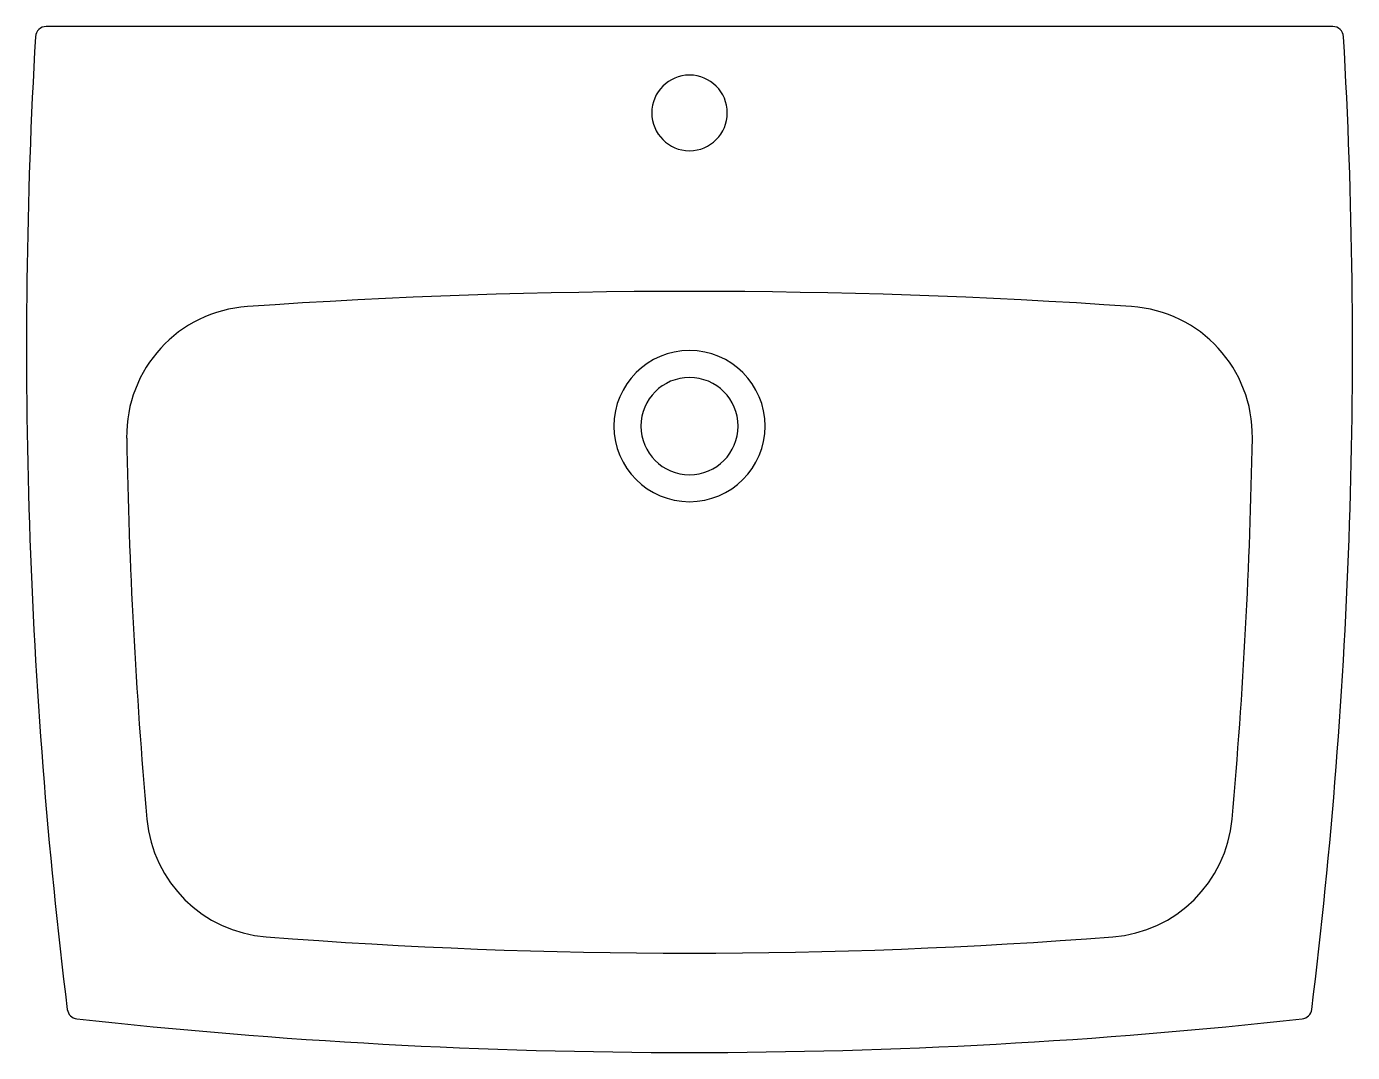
# Model space of a CAD drawing. Extents: x 1990 to 2604, y 1331 to 1806.
import ezdxf

# ---------------------------------------------------------------- set-up
doc = ezdxf.new("R2010")
doc.units = 0
doc.header["$LTSCALE"] = 50
doc.layers.add('FINA', color=6, linetype='CONTINUOUS')
doc.layers.add('GROSSA', color=3, linetype='CONTINUOUS')

msp = doc.modelspace()

# ---------------------------------------------------------------- linework, layer by layer
at = {"layer": 'FINA', "color": 0, "linetype": 'CONTINUOUS'}
for start, end in [(90, 270), (270, 90)]:
    msp.add_arc((2297.08, 1621.34), 35, start, end, dxfattribs=at)
at = {"layer": 'GROSSA', "color": 0, "linetype": 'CONTINUOUS'}
msp.add_line((2594.86, 1806.34), (1999.29, 1806.34), dxfattribs=at)
for centre, radius, start, end in [((1999.29, 1801.34), 5, 89.99962, 176.71646), ((2594.86, 1801.34), 5, 3.2803, 90.00048), ((4490.16, 1657.85), 2500, 176.70313, 187.04425), ((103.99, 1657.85), 2500, 352.95576, 3.29687), ((2297.08, 1766.34), 17.5, 90, 270), ((2297.08, 1766.34), 17.5, 270, 90), ((2297.08, -1316.3), 3000, 86.08833, 93.91167), ((2096.51, 1616.85), 60, 93.91175, 180.98112), ((2497.64, 1616.85), 60, 359.01888, 86.08825), ((2297.08, 1621.34), 22.5, 90, 270), ((2297.08, 1621.34), 22.5, 270, 90), ((4490.1, 1657.85), 2453.93, 180.98159, 185.10781), ((104.06, 1657.85), 2453.93, 354.89219, 359.01841), ((2105.67, 1444.72), 60, 185.10607, 265.58419), ((2488.48, 1444.72), 60, 274.41581, 354.89393), ((2297.08, 3923.34), 2546, 265.58418, 274.41582), ((2014, 1351.87), 5, 187.04658, 263.71824), ((2580.16, 1351.87), 5, 276.28176, 352.95342), ((2297.08, 3923.34), 2592, 263.71788, 276.28212)]:
    msp.add_arc(centre, radius, start, end, dxfattribs=at)

doc.saveas('drawing.dxf')
